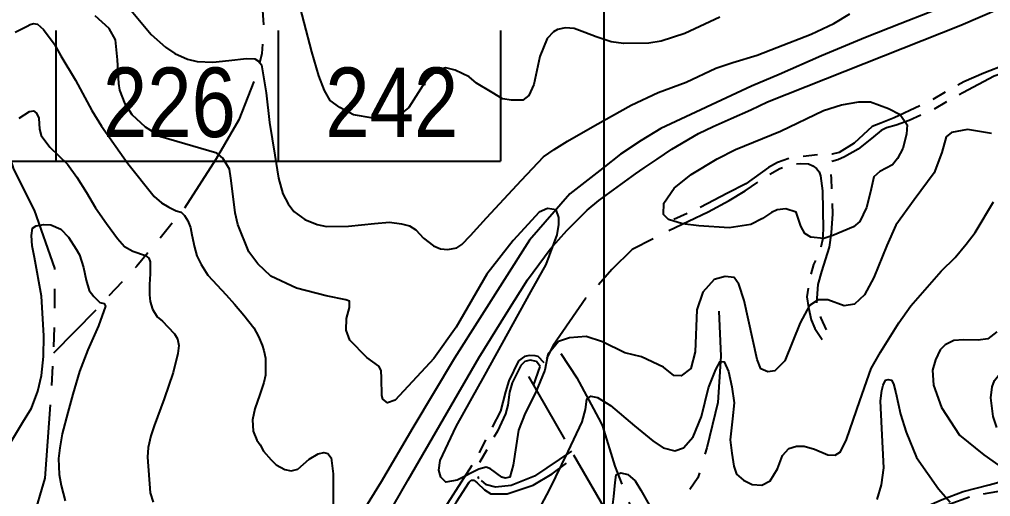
# Model space of a CAD drawing. Header units: millimetres. Extents: x 548366 to 1117317, y 7446967 to 14899125.
# Drawn here: x 551058 to 551560, y 7453903 to 7454151 of the extents above; entities that cross this region are included whole.
import ezdxf
from ezdxf.enums import TextEntityAlignment as Align

# ---------------------------------------------------------------- set-up
doc = ezdxf.new("R2010")
doc.units = ezdxf.units.MM
doc.header["$MEASUREMENT"] = 0
for name, pattern in [('CAMINHO', [3.75, 3, -0.75]), ('ESTR-TERRA', [1, 0.7, -0.1, 0.1, -0.1]), ('RIO_PERIODICO', [5.8, 3, -0.4, 0.4, -0.4, 0.4, -0.4, 0.4, -0.4])]:
    doc.linetypes.add(name, pattern=pattern)
for name, color, linetype in [('AUTO_ESTRADA', 224, 'Continuous'), ('CAMINHO', 1, 'CAMINHO'), ('CURVA_INTERMEDIÁRIA', 32, 'Continuous'), ('CURVA_MESTRA', 36, 'Continuous'), ('MALHA_TM', 8, 'Continuous'), ('RADIAIS', 222, 'Continuous'), ('RIO_PERIÓDICO', 4, 'RIO_PERIODICO'), ('RUA_PAV_S_MEIO_FIO', 2, 'ESTR-TERRA'), ('RUA_S_PAV', 2, 'ESTR-TERRA')]:
    doc.layers.add(name, color=color, linetype=linetype)
doc.styles.add('ar_n', font='ARIALN.TTF', dxfattribs={"height": 30})

msp = doc.modelspace()

# ---------------------------------------------------------------- linework, layer by layer
at = {"layer": 'AUTO_ESTRADA', "linetype": 'Continuous', "ltscale": 0.5}
msp.add_lwpolyline([(551224.48, 7453852.48), (551258.78, 7453912.2), (551295.3, 7453975.33), (551309.92, 7453998.92), (551320.56, 7454015.65), (551332.25, 7454031.61), (551340.93, 7454041.3), (551351.34, 7454051.77), (551357.47, 7454056.87), (551376.36, 7454070.64), (551380.95, 7454073.7), (551387.59, 7454078.29), (551395.24, 7454083.39), (551409.02, 7454091.55), (551416.68, 7454095.12), (551425.87, 7454099.2), (551436.08, 7454103.79), (551444.75, 7454107.87), (551544.8, 7454147.66), (551583.59, 7454164.49), (551600.95, 7454171.63), (551627.49, 7454180.81), (551660.46, 7454188.94)], dxfattribs=at)
at = {"layer": 'AUTO_ESTRADA'}
msp.add_lwpolyline([(551543.45, 7454160.03), (551513.34, 7454148.3), (551495.47, 7454141.16), (551472.74, 7454131.76), (551450.79, 7454122.07), (551436.5, 7454115.95), (551389.54, 7454094.01), (551379.33, 7454087.89), (551368.61, 7454080.75), (551359.42, 7454073.61), (551342.43, 7454060.31), (551321.5, 7454036.34), (551282.7, 7453975.14), (551261.16, 7453939.16), (551244.82, 7453911.1), (551162.54, 7453777.87), (551145.51, 7453755.06), (551133.19, 7453739.22), (551120.87, 7453726.84), (551105.6, 7453715.76), (551078.02, 7453697.52), (551057.54, 7453685.87)], dxfattribs=at)
at = {"layer": 'CAMINHO', "ltscale": 12.5, "flags": 128}
for points in [[(551385.62, 7454036.89), (551374.67, 7454031.42), (551364.18, 7454021.16), (551356.83, 7454012.54), (551350.77, 7454006.2), (551333.74, 7453981.67), (551329.1, 7453972.7)], [(551323.69, 7453961.07), (551327.01, 7453970.79)], [(551320.99, 7453965.74), (551437.73, 7453763.14)]]:
    msp.add_lwpolyline(points, dxfattribs=at)
at = {"layer": 'CURVA_INTERMEDIÁRIA'}
for points, elevation in [([(551420.14, 7454151.74), (551401.86, 7454143.25), (551389.75, 7454139.27), (551383.33, 7454138.3), (551370.19, 7454138.12), (551363.89, 7454138.93), (551356.05, 7454141.64), (551350.11, 7454143.88), (551344.65, 7454145.89), (551340.13, 7454146.24), (551335.98, 7454145.28), (551333.96, 7454144.21), (551330.75, 7454140.65), (551326.94, 7454131.32), (551323.73, 7454116.96), (551321.24, 7454111.26), (551318.15, 7454108.76), (551312.21, 7454108.75), (551307.58, 7454109.46), (551302.15, 7454112.79), (551294.19, 7454117.65), (551290.39, 7454120.85), (551283.15, 7454124.29), (551278.28, 7454125.47), (551274.01, 7454124.28), (551270.09, 7454121.19), (551267.48, 7454118.34), (551263.92, 7454112.64), (551259.05, 7454105.04), (551253.83, 7454100.88), (551247.12, 7454099.47), (551240.71, 7454099.46), (551230.5, 7454101.24), (551223.38, 7454104.91), (551218.4, 7454108.59), (551215.43, 7454113.69), (551212.59, 7454121.29), (551208.89, 7454133.84), (551201.03, 7454164.3)], 70), ([(551112.72, 7454158.25), (551125.7, 7454142.69), (551133.17, 7454136.24), (551138.02, 7454132.88), (551144.56, 7454130.08), (551149.57, 7454128.87), (551157.69, 7454128.4), (551165.91, 7454129.34), (551175.06, 7454130.38), (551179.36, 7454130.1), (551181.32, 7454128.89), (551182.83, 7454127.06), (551185.26, 7454112.58), (551187.03, 7454097.27), (551189.67, 7454080.3), (551191.63, 7454068.44), (551193.96, 7454060.22), (551196.67, 7454055.08), (551199.56, 7454051.2), (551205.26, 7454046.9), (551211.7, 7454044.39), (551216.53, 7454043.27), (551227.93, 7454043.46), (551241.38, 7454044.97), (551249.04, 7454045.63), (551255.21, 7454044.79), (551259.38, 7454043.75), (551262.66, 7454041.69), (551266.68, 7454037.31), (551271.82, 7454033.39), (551275.46, 7454031.71), (551279.29, 7454031.43), (551283.88, 7454032.28), (551286.59, 7454033.96), (551290.98, 7454038.73), (551299.34, 7454047.77), (551317.36, 7454067.41), (551328.79, 7454079.5), (551334.29, 7454083.24), (551341.15, 7454087.45), (551355.34, 7454095.71), (551374.19, 7454106.12), (551388.2, 7454112.74), (551402.68, 7454118.16), (551417.91, 7454125.39), (551426.71, 7454128.33), (551439.39, 7454131.99), (551449.57, 7454136), (551467.26, 7454142.93), (551479.13, 7454148.44), (551487.35, 7454153.51)], 60), ([(551055.29, 7454143.94), (551061.6, 7454147.15), (551063.15, 7454147.89), (551064.87, 7454148.55), (551066.84, 7454148.14), (551070.03, 7454145.35), (551075.53, 7454137.87), (551079.05, 7454131.79), (551086.48, 7454119.1), (551094.95, 7454103.43), (551100.04, 7454095.22), (551113.68, 7454075.94), (551127.24, 7454058.9), (551131.03, 7454055.56), (551134.88, 7454053.34), (551138.74, 7454051.54), (551141.28, 7454050.72), (551143.01, 7454049), (551144.73, 7454046.29), (551146.04, 7454042.84), (551146.7, 7454038.98), (551148.12, 7454032.69), (551149.43, 7454028.17), (551151.64, 7454023.74), (551155.02, 7454018.18), (551164.46, 7454008), (551168.81, 7454003.07), (551173.68, 7453997.5), (551178.85, 7453990.85), (551181.31, 7453986.42), (551183.2, 7453981.82), (551184.12, 7453979.21), (551184.85, 7453975.19), (551184.93, 7453966.4), (551184.11, 7453962.54), (551181.97, 7453956.3), (551179.32, 7453949.01), (551178.17, 7453943.18), (551178.6, 7453937.41), (551180.49, 7453932.65), (551182.12, 7453930.32), (551183.85, 7453926.94), (551187.8, 7453922.51), (551190.42, 7453919.97), (551194.86, 7453917.43), (551198.23, 7453916.85), (551201.68, 7453917.68), (551207.51, 7453922.86), (551212.12, 7453925.65), (551215.16, 7453926.23), (551217.13, 7453925.74), (551218.85, 7453923.61), (551219.88, 7453915.21), (551219.97, 7453890.53)], 40), ([(551057.36, 7454099.4), (551062.77, 7454102.93), (551064.85, 7454103.17), (551066.46, 7454102.1), (551067.53, 7454099.41), (551068.01, 7454093.69), (551068.88, 7454090.49), (551073.28, 7454084.47), (551082.45, 7454075.58), (551087.18, 7454068.98), (551092.24, 7454060.93), (551096.83, 7454053.07), (551102.54, 7454044.97), (551108.23, 7454037.11), (551111.92, 7454032.94), (551116.26, 7454030.56), (551122.81, 7454028.3), (551124.48, 7454026.99), (551125.27, 7454025.1), (551125.21, 7454018.9), (551124.91, 7454013.23), (551124.84, 7454007.94), (551125.14, 7454004.48), (551126.45, 7454000.54), (551128.89, 7453996.55), (551131.51, 7453994.29), (551134.32, 7453991.38), (551137.83, 7453987.75), (551139.32, 7453985.12), (551139.97, 7453981.73), (551139.61, 7453977.55), (551137.18, 7453967.82), (551132.46, 7453954.11), (551127.31, 7453940.17), (551125.63, 7453934.88), (551124.14, 7453928.85), (551123.84, 7453923.91), (551125.27, 7453905.37), (551126.7, 7453900.56)], 30), ([(551446.85, 7454050.66), (551442.07, 7454047.54), (551436.18, 7454044.42), (551424.95, 7454042.6), (551409.12, 7454043.74), (551400.65, 7454044.68), (551393.48, 7454046.91), (551390.9, 7454049.5), (551391.09, 7454055.4), (551396.43, 7454063.12), (551405.26, 7454070.28), (551418.7, 7454078.36), (551428.1, 7454083.19), (551451.37, 7454092.79), (551473.63, 7454103.46), (551483.02, 7454106.4), (551492.04, 7454107.85), (551498.11, 7454107.84), (551507.3, 7454104.49), (551513.36, 7454101.33), (551517.02, 7454095.97), (551516.66, 7454091.18), (551514.82, 7454083.82), (551512.06, 7454078.55), (551509.49, 7454075.25), (551502.87, 7454071.76), (551499.74, 7454069.01), (551498.08, 7454061.27), (551496.05, 7454053.16), (551492.55, 7454045.98), (551489.24, 7454043.23), (551478.56, 7454038.65), (551473.96, 7454037.19), (551467.15, 7454037.76), (551464.02, 7454039.79), (551462, 7454043.48), (551459.61, 7454050.85), (551454.27, 7454052.52), (551449.67, 7454051.98), (551446.85, 7454050.66)], 60), ([(551325.25, 7453894.37), (551331.87, 7453907), (551341.5, 7453926.84), (551348.72, 7453942.18), (551350.56, 7453948.56), (551351.17, 7453953.98), (551353.27, 7453955.48), (551356.73, 7453954.72), (551363.49, 7453950.63), (551375.82, 7453940.07), (551385.3, 7453932.37), (551390.65, 7453928.74), (551396.81, 7453927.23), (551401.33, 7453928.73), (551406.29, 7453934.44), (551410.51, 7453944.97), (551414.12, 7453959.87), (551418.06, 7453969.26), (551420.17, 7453973.47), (551422.28, 7453973.32), (551424.53, 7453968.19), (551426.34, 7453960.37), (551427.39, 7453952.09), (551426.64, 7453943.81), (551425.44, 7453932.85), (551426.19, 7453925.92), (551427.25, 7453919.3), (551428.75, 7453915.08), (551432.36, 7453911.92), (551436.73, 7453909.66), (551441.84, 7453909.35), (551446.06, 7453911.6), (551449.82, 7453917.92), (551452.53, 7453924.69), (551455.69, 7453928.44), (551459.82, 7453929.67), (551463.73, 7453929.66), (551469, 7453928), (551475.92, 7453925.13), (551479.68, 7453924.97), (551482.54, 7453926.63), (551485.7, 7453933.09), (551492.47, 7453953.09), (551498.37, 7453969.85), (551503.18, 7453978.26), (551512.7, 7453993.39), (551518.85, 7454002.24), (551534.56, 7454020.19), (551541.85, 7454027.23), (551547.59, 7454034.17), (551552.13, 7454040.21), (551561.65, 7454056.19)], 40), ([(551052.51, 7453930.81), (551059.39, 7453941.96), (551063.83, 7453949.34), (551066.99, 7453957.99), (551068.98, 7453966.14), (551069.99, 7453976.01), (551070.09, 7453986.74), (551069.03, 7454007.33), (551065.4, 7454027.27), (551064.16, 7454033.26), (551063.74, 7454038.71), (551064.24, 7454042.46), (551066.15, 7454043.71), (551070.21, 7454044.38), (551073.86, 7454044.22), (551079, 7454041.89), (551082.98, 7454037.82), (551086.96, 7454031.67), (551088.67, 7454028.63), (551090.74, 7454022.06), (551092.07, 7454015.57), (551093.72, 7454010.17), (551096.04, 7454007.18), (551099.2, 7454004.02), (551101.35, 7454003.54), (551102.1, 7454002.13), (551098.44, 7453991.89), (551093.03, 7453979.5), (551088.69, 7453968.2), (551085.19, 7453956.56), (551082.61, 7453947.1), (551079.69, 7453935.96), (551078.44, 7453928.75), (551077.77, 7453923.17), (551078.18, 7453914.94), (551079.09, 7453909.22), (551081.25, 7453901.24)], 20), ([(551563.34, 7453988.85), (551558.76, 7453985.25), (551553.68, 7453984.42), (551546.14, 7453984.73), (551541.23, 7453984.23), (551536.64, 7453982.1), (551534.01, 7453979.48), (551531.67, 7453974.31), (551530.19, 7453968.91), (551530.68, 7453961.24), (551534.78, 7453949.65), (551544.12, 7453935.3), (551556.77, 7453925.09), (551567.25, 7453917.75)], 40), ([(551501.56, 7453901.95), (551503.65, 7453909.64), (551504.95, 7453918.37), (551503.92, 7453938.68), (551503.27, 7453953.02), (551503.92, 7453958.37), (551504.57, 7453961.1), (551505.74, 7453963.71), (551507.17, 7453964.1), (551508.87, 7453963.7), (551509.91, 7453961.87), (551511.21, 7453957.17), (551513.55, 7453946.08), (551516.43, 7453936.85), (551521.78, 7453923.8), (551533.17, 7453907.54), (551539.25, 7453900.68)], 30), ([(551364.46, 7453898.04), (551365.11, 7453903.52), (551365.89, 7453910.83), (551366.42, 7453914.74), (551368.76, 7453915.78), (551372.41, 7453914.99), (551376.19, 7453911.59), (551379.19, 7453906.89), (551383.49, 7453899.19)], 30)]:
    msp.add_lwpolyline(points, dxfattribs=dict(at, elevation=elevation))
at = {"layer": 'CURVA_MESTRA', "elevation": 50}
msp.add_lwpolyline([(551560.62, 7454091.55), (551548.21, 7454093.57), (551540.02, 7454091.95), (551537.24, 7454089.76), (551534.9, 7454081.59), (551530.94, 7454071.08), (551520.67, 7454057.24), (551511.22, 7454044.01), (551506.41, 7454033.53), (551499.73, 7454016.95), (551494.86, 7454007.99), (551489.76, 7454003.06), (551484.38, 7454002.34), (551475.93, 7454005.42), (551470.98, 7454005.43), (551466.47, 7454002.38), (551461.63, 7453993.41), (551453.77, 7453973.76), (551448.52, 7453968.53), (551444.88, 7453968.1), (551441.24, 7453969.56), (551439.33, 7453974.44), (551432.64, 7454005.04), (551429.87, 7454013.5), (551427.4, 7454017), (551422.74, 7454017.44), (551417.06, 7454015.85), (551411.18, 7454009.29), (551408.12, 7454000.12), (551407.23, 7453978.49), (551405.05, 7453969.75), (551400.1, 7453965.98), (551396.31, 7453966.27), (551390.93, 7453970.51), (551379.43, 7453975.92), (551370.93, 7453977.91), (551359.3, 7453983.63), (551350.87, 7453986.44), (551342.3, 7453985.75), (551336.61, 7453983.79), (551331.06, 7453977.07), (551329.46, 7453968.92), (551324.66, 7453957.2), (551319.26, 7453946.7), (551315.77, 7453937.96), (551313.11, 7453919.73), (551311.37, 7453913.47), (551308.88, 7453913.02), (551307.27, 7453913.59), (551301.41, 7453917.92), (551299.07, 7453918.78), (551295.28, 7453917.6), (551284.18, 7453912.03), (551278.2, 7453911), (551275.57, 7453913.46), (551274.7, 7453917.25), (551275.28, 7453922.12), (551283.59, 7453939.75), (551298.47, 7453966.39), (551322.26, 7454009.47), (551330.18, 7454023.7), (551335.93, 7454039.11), (551336.75, 7454044.34), (551336.75, 7454047.94), (551335.26, 7454051.95), (551330.82, 7454052.59), (551326.6, 7454050.77), (551313.16, 7454036.15), (551299.44, 7454018.6), (551283.54, 7453991.15), (551272.02, 7453975.05), (551252.06, 7453953.48), (551248, 7453951.95), (551245.58, 7453953.85), (551245.17, 7453955.85), (551245.01, 7453964.85), (551244.81, 7453968.76), (551243.62, 7453970.97), (551237.32, 7453975.58), (551228.61, 7453984.48), (551226.7, 7453989.62), (551226.9, 7453995.75), (551228.34, 7454001.45), (551228.34, 7454004.64), (551226.54, 7454005.36), (551216.25, 7454007.49), (551201.01, 7454011.39), (551187.75, 7454017.64), (551180.9, 7454024.02), (551176.31, 7454030.29), (551170.6, 7454044.33), (551169.21, 7454050.51), (551168.27, 7454057.5), (551167.03, 7454068.41), (551166.26, 7454072.99), (551162.81, 7454078.76), (551159.69, 7454081.27), (551130.8, 7454089.77), (551122.77, 7454094.81), (551115.81, 7454101.24), (551112.2, 7454106.95), (551109.52, 7454114.01), (551108.95, 7454117.34), (551108.22, 7454129.65), (551107.29, 7454139.98), (551103.99, 7454145.86), (551096.79, 7454152.48)], dxfattribs=at)
at = {"layer": 'MALHA_TM'}
msp.add_lwpolyline([(551360, 7460415), (551360, 7450410)], dxfattribs=at)
at = {"layer": 'RADIAIS', "linetype": 'Continuous', "ltscale": 2.5}
for p, q in [((551076.3, 7454144.84), (551076.3, 7454077.1)), ((551076.3, 7454144.84), (551076.3, 7454077.1)), ((551191.43, 7454144.84), (551191.43, 7454077.1)), ((551191.43, 7454144.84), (551191.43, 7454077.1)), ((551306.55, 7454144.84), (551306.55, 7454077.1)), ((550615.8, 7454077.1), (551306.55, 7454077.1))]:
    msp.add_line(p, q, dxfattribs=at)
for radius in [4998.2, 3998.56, 2998.91]:
    msp.add_circle((554363.71, 7455412.75), radius, dxfattribs=at)
at = {"layer": 'RIO_PERIÓDICO', "ltscale": 25, "flags": 128}
for points in [[(551060.53, 7453877.63), (551070.83, 7453912.98), (551074.32, 7453959.87), (551075.83, 7453993.06), (551075.83, 7454021.72), (551065.26, 7454051.89), (551054.68, 7454073.01), (551047.13, 7454097.15), (551039.57, 7454127.32), (551016.92, 7454172.57), (551007.85, 7454184.64), (550995.77, 7454199.73), (550988.21, 7454211.8), (550979.15, 7454226.88), (550974.62, 7454238.95), (550968.57, 7454249.51), (550959.51, 7454263.09), (550947.43, 7454282.7), (550936.85, 7454296.28), (550919.38, 7454331.55), (550909.59, 7454369.5), (550906.57, 7454392.13), (550906.57, 7454404.2), (550908.17, 7454443.37), (550903.04, 7454518.48), (550908.26, 7454595.32), (550925.07, 7454718.22), (550944.18, 7454783.57), (550972.08, 7454845.79), (551020.88, 7454897.18), (551062.51, 7454936.51), (551092.16, 7454976.49), (551117.8, 7455030.35), (551123.78, 7455062.89), (551237.64, 7455282.05)], [(551206.73, 7454259.84), (551201.77, 7454233.75), (551193.21, 7454202.25), (551188.46, 7454186.09), (551185.54, 7454174.62), (551183.07, 7454160.45), (551183.97, 7454144.7), (551183.06, 7454132.85), (551179.92, 7454120.93), (551171.15, 7454098.66), (551159.42, 7454078.46), (551142.35, 7454051.91), (551118.33, 7454022.88), (551098.04, 7454001.14), (551075.13, 7453977.76)], [(551419.57, 7453999.51), (551420.58, 7453976.28), (551419.03, 7453952.17), (551413.31, 7453928.67), (551408.65, 7453913.13), (551399.32, 7453899.66), (551387.39, 7453888.78), (551381.43, 7453881.27), (551380.33, 7453876.67)], [(551337.76, 7453977.56), (551345.97, 7453964.9), (551358.39, 7453941.86), (551359.27, 7453939.89), (551365.79, 7453919.28), (551372.82, 7453900.9), (551376.94, 7453890.48), (551378.39, 7453883.45), (551380.19, 7453877.13), (551380.33, 7453876.67), (551382.26, 7453867.22), (551385.41, 7453862.37), (551388.56, 7453858.49), (551398.97, 7453854.12), (551409.14, 7453851.2), (551416.94, 7453848.87), (551422.27, 7453845.72), (551425.9, 7453842.33), (551428.57, 7453838.45), (551430.47, 7453834.08), (551433.6, 7453825.1), (551435.66, 7453819.66)]]:
    msp.add_lwpolyline(points, dxfattribs=at)
at = {"layer": 'RUA_PAV_S_MEIO_FIO', "ltscale": 75, "flags": 128}
for points in [[(551294.4, 7453910.61), (551298.17, 7453907.03), (551301.59, 7453904.89), (551309.95, 7453904.89), (551323.41, 7453909.37), (551333.36, 7453915.31), (551345.08, 7453923.95)], [(551343.27, 7453927.08), (551324.14, 7453914.1), (551312.01, 7453909.25), (551303.89, 7453908.28), (551299.28, 7453909.61), (551295.3, 7453912.9)]]:
    msp.add_lwpolyline(points, dxfattribs=at)
at = {"layer": 'RUA_S_PAV', "ltscale": 75, "flags": 128}
for points in [[(551737.29, 7454157.68), (551732.87, 7454155.96), (551730.79, 7454155.96), (551721.19, 7454158.47), (551705.82, 7454161.03), (551691, 7454161.94), (551679.66, 7454161.03), (551669.43, 7454159.72), (551659.01, 7454157.16), (551647.66, 7454154.42), (551636.14, 7454151.13), (551614.01, 7454142.91), (551599.19, 7454136.51), (551591.69, 7454133.77), (551568.28, 7454127.19), (551556.76, 7454122.8), (551546.33, 7454118.23), (551539.93, 7454114.76), (551529.32, 7454108.55), (551510.31, 7454099.66), (551503.36, 7454096.92), (551498.97, 7454095.09), (551489.64, 7454086.5), (551481.77, 7454081.75), (551478.11, 7454080.84), (551471.53, 7454080.47), (551462.02, 7454079.56), (551455.8, 7454078.65), (551449.95, 7454076.45), (551445.19, 7454073.89), (551433.48, 7454065.49), (551423.97, 7454060.55), (551409.34, 7454052.88), (551392.33, 7454045.2)], [(551737.09, 7454149.87), (551733.55, 7454152.37), (551726.12, 7454154.35), (551719.24, 7454155.58), (551704.63, 7454157.02), (551698.46, 7454157.46), (551692.2, 7454157.86), (551681.81, 7454157.25), (551673.87, 7454155.73), (551661.24, 7454153.39), (551647.94, 7454150.33), (551629.92, 7454144.53), (551620.14, 7454140.56), (551600.59, 7454132.17), (551590.81, 7454129.27), (551579.57, 7454126.31), (551572.54, 7454124.79), (551565.21, 7454122.19), (551562, 7454121.12), (551545.8, 7454112.58), (551529.15, 7454103.11), (551518, 7454098.23), (551511.28, 7454095.78), (551506.39, 7454094.41), (551503.49, 7454093.04), (551499.62, 7454089.76), (551491.67, 7454083.35), (551484.65, 7454079.38), (551481.13, 7454077.85), (551477.01, 7454076.63), (551477.47, 7454074.95), (551477.62, 7454068.08), (551478.38, 7454049.92), (551477.62, 7454040), (551476.59, 7454032.65), (551472.62, 7454020.02), (551470.75, 7454013.29), (551470, 7454002.46), (551472.3, 7453995.81), (551476.73, 7453986.39)], [(551897.16, 7454069.03), (551888.07, 7454052.28), (551878.63, 7454026.45), (551875.14, 7454018.08), (551869.42, 7454005.89), (551865.93, 7453997.87), (551863.48, 7453990.19), (551859.98, 7453980.77), (551854.74, 7453972.74), (551843.91, 7453958.78), (551828.53, 7453942.72), (551814.54, 7453926.67), (551803.59, 7453911.39), (551795.55, 7453898.13), (551787.51, 7453884.86), (551775.98, 7453858.69), (551771.44, 7453844.38), (551769.34, 7453832.16), (551766.89, 7453826.23), (551764.09, 7453823.44), (551756.75, 7453821.34), (551746.62, 7453818.55), (551738.23, 7453818.55), (551720.4, 7453820.3), (551676.36, 7453832.51), (551664.83, 7453835.3), (551648.75, 7453841.94), (551604.4, 7453862.92), (551595.66, 7453867.45), (551575.04, 7453874.43), (551558.61, 7453878.62), (551547.42, 7453882.11), (551536.12, 7453885.92), (551525.55, 7453889.6), (551517.29, 7453890.85), (551534.4, 7453898.19), (551538.69, 7453899.56), (551550.57, 7453903.75), (551563.5, 7453906.19), (551569.44, 7453907.59), (551574.32, 7453907.25), (551579.84, 7453906.73), (551587.72, 7453905.15), (551596.12, 7453903.58), (551603.21, 7453899.91), (551614.24, 7453895.45), (551627.37, 7453890.99), (551638.83, 7453886.38), (551652.65, 7453878.65), (551671.72, 7453869.59), (551680.38, 7453865.89), (551690.23, 7453861.23), (551696.47, 7453858.26), (551700.16, 7453857.69), (551702.57, 7453858.12), (551704.83, 7453860.53), (551707.39, 7453863.78), (551709.37, 7453866.76), (551710.08, 7453871.57), (551709.51, 7453874.4), (551707.1, 7453878.93), (551704.67, 7453883.26), (551713.78, 7453878.97), (551718.98, 7453877.49), (551724.17, 7453876.75), (551730.85, 7453876.75), (551739.58, 7453876.56), (551745.33, 7453877.31), (551748.91, 7453879.24), (551752.25, 7453881.83), (551755.97, 7453886.28), (551760.05, 7453890.92), (551765.24, 7453901.49), (551770.44, 7453914.84), (551776.19, 7453927.63), (551782.87, 7453941.17), (551787.95, 7453950.15), (551795.01, 7453958.68), (551802.43, 7453966.84), (551808.37, 7453972.96), (551813.19, 7453979.26), (551815.42, 7453983.34), (551817.46, 7453987.61), (551819.13, 7453994.84), (551818.76, 7454003.18), (551817.87, 7454012.57), (551817.87, 7454015.54), (551818.24, 7454017.76), (551818.61, 7454019.99), (551819.91, 7454022.4), (551822.32, 7454024.99), (551826.77, 7454029.26), (551832.53, 7454037.05), (551836.61, 7454043.17), (551842.55, 7454055.22), (551845.34, 7454062.17), (551845.89, 7454069.41), (551846.36, 7454081.47)], [(551393.63, 7454041.32), (551414.01, 7454050.88), (551424.97, 7454056.74), (551433.15, 7454061.82), (551444.73, 7454069.69), (551451.06, 7454073.39), (551454.61, 7454074.77), (551459.55, 7454075.7), (551461.86, 7454076.01), (551465.87, 7454075.85), (551468.19, 7454074.77), (551470.04, 7454073.39), (551471.43, 7454071.69), (551472.2, 7454069.53), (551473.13, 7454061.82), (551473.59, 7454041.93), (551473.17, 7454036.41), (551471.87, 7454030.11), (551468.51, 7454023.75), (551466.64, 7454016.66), (551465.89, 7454012.92), (551465.14, 7454006.94), (551465.89, 7454001.34), (551467.38, 7453994.99), (551469.25, 7453990.5), (551472.99, 7453984.9)], [(551458.93, 7453874.64), (551461.99, 7453880), (551464.84, 7453884.99), (551466.86, 7453887.84), (551469.48, 7453889.98), (551472.81, 7453890.93), (551475.9, 7453891.05), (551478.87, 7453891.05), (551484.7, 7453890.58), (551491.24, 7453891.05), (551500.19, 7453891.66), (551515.65, 7453894.97), (551526.83, 7453898.37), (551535.19, 7453902.01), (551546.03, 7453906.19), (551559.5, 7453909.51), (551566.3, 7453911.4), (551569.64, 7453913.85), (551570.53, 7453915.3), (551570.87, 7453916.19), (551570.87, 7453917.53), (551570.76, 7453918.87), (551569.75, 7453922.21), (551566.32, 7453930.05), (551561.44, 7453945.01), (551560.37, 7453954.63), (551560.98, 7453960.28), (551562.2, 7453963.64), (551567.24, 7453969.74), (551573.05, 7453977.39), (551583.03, 7453995.07), (551588.99, 7454008.81), (551594.03, 7454021.02), (551595.86, 7454029.41), (551596.62, 7454035.06), (551597.08, 7454037.5), (551599.83, 7454041.93), (551602.58, 7454045.29), (551605.79, 7454047.73), (551610.08, 7454050.35), (551618.01, 7454053.69), (551634.82, 7454059.64), (551653.37, 7454067.68), (551669.18, 7454076.49)], [(551329.1, 7453972.7), (551325.97, 7453976.01), (551324.4, 7453976.36), (551321.62, 7453976.53), (551319, 7453976.01), (551315.87, 7453973.75), (551310.82, 7453963.49), (551309.08, 7453957.75), (551306.47, 7453947.66), (551299.13, 7453933.45), (551293.31, 7453922.06), (551266.63, 7453880.71), (551258.21, 7453866.44), (551242.88, 7453839.1), (551230.8, 7453815.68), (551222.59, 7453803.11), (551221.49, 7453802.29), (551219.57, 7453802.56), (551214.92, 7453803.93), (551212.18, 7453805.84), (551210.54, 7453809.4), (551208.62, 7453812.95), (551208.62, 7453817.05), (551212.18, 7453825.8), (551218.75, 7453836.19), (551222.59, 7453842.47), (551224.23, 7453846.85), (551224.48, 7453852.48)], [(551327.01, 7453970.79), (551325.1, 7453973.52), (551321.97, 7453974.21), (551319.18, 7453973.52), (551317.09, 7453971.43), (551312.57, 7453962.39), (551311.17, 7453957.52), (551310.3, 7453950.91), (551309.08, 7453946.39), (551304.9, 7453937.35), (551295.13, 7453920), (551294.4, 7453916.9), (551294.4, 7453914.98), (551294.95, 7453913.34), (551295.3, 7453912.9)], [(551273.27, 7453880.31), (551272.18, 7453881.95), (551272.18, 7453883.31), (551275.74, 7453888.78), (551283.68, 7453900.81), (551290.29, 7453910.88), (551291.39, 7453911.97), (551292.76, 7453911.97), (551294.4, 7453910.61), (551294.4, 7453910.61)]]:
    msp.add_lwpolyline(points, dxfattribs=at)

# ---------------------------------------------------------------- texts
at = {"layer": 'RADIAIS', "linetype": 'Continuous', "ltscale": 2.5, "style": 'ar_n'}
for s, p in [('226', (551135.14, 7454089.65)), ('242', (551250.26, 7454089.65))]:
    msp.add_text(s, height=36, dxfattribs=at).set_placement(p, align=Align.CENTER)

doc.saveas('drawing.dxf')
